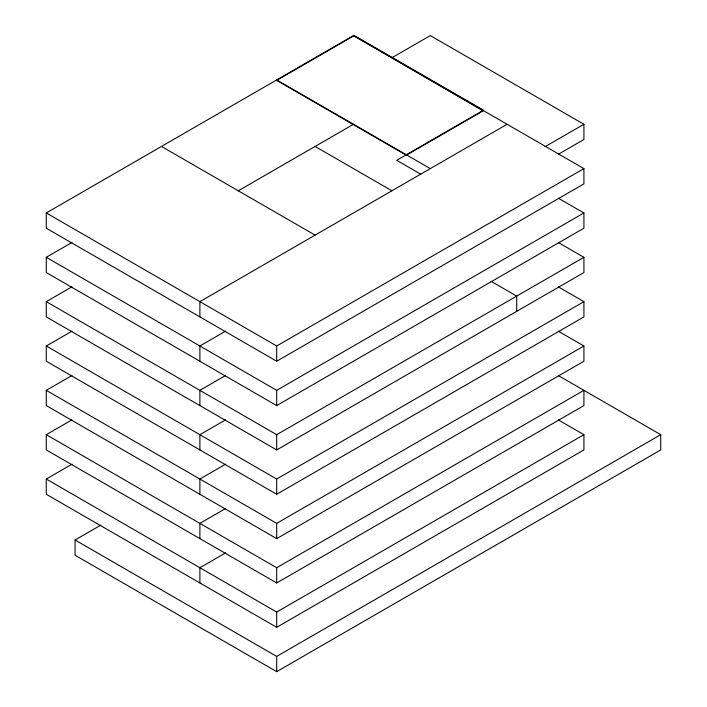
<?xml version="1.0" encoding="UTF-8"?>
<svg xmlns="http://www.w3.org/2000/svg" width="707" height="707" viewBox="0 0 707 707"><rect width="100%" height="100%" fill="white"/><g stroke="black" fill="none" stroke-linecap="round" stroke-linejoin="round"><path stroke-width="1.06" d="M483.111 110.416L483.111 110.875L353.5 35.58L583.92 168.62L583.92 183.855L276.693 361.233L46.273 228.202L46.273 212.957L353.898 35.35L483.508 110.177L396.707 160.303L420.709 174.161M430.307 168.611L276.693 79.926L276.693 80.386L353.5 36.039M558.318 198.181L583.92 212.957L583.92 228.202L276.693 405.579L46.273 272.548L46.273 257.304L71.981 242.457M392.376 57.479L430.307 35.58L583.92 124.273L583.92 139.518L558.318 154.294M558.512 242.634L583.92 257.304L583.92 272.548L276.693 449.926L46.273 316.895L46.273 301.65L71.981 286.803M238.286 190.784L353.5 124.273M558.318 286.865L583.92 301.65L583.92 316.895L276.693 494.273L46.273 361.233L46.273 345.997L71.981 331.15M276.693 80.386L406.304 155.222L483.111 110.875M558.318 331.212L583.92 345.997L583.92 361.242L276.693 538.619L46.273 405.579L46.273 390.335L71.981 375.497M507.113 124.273L199.887 301.65L199.887 316.895M46.273 434.681L276.693 567.712L583.92 390.335L583.92 405.579L276.693 582.957L46.273 449.926L46.273 434.681L71.981 419.843M225.648 331.115L199.887 345.988L199.887 361.233M545.044 146.72L583.92 124.273M558.318 419.905L583.92 434.681L583.92 449.926L276.693 627.303L46.273 494.273L46.273 479.028L71.981 464.19M225.595 375.497L199.887 390.335L199.887 405.579M46.273 212.957L276.693 345.988L583.92 168.611M225.648 419.808L199.887 434.681L199.887 449.926M46.273 257.304L276.693 390.335L583.92 212.957M558.318 375.558L660.727 434.681L660.727 449.926L276.693 671.65L75.075 555.242L75.075 540.007L100.862 525.107M225.648 464.154L199.887 479.028L199.887 494.273M46.273 301.65L276.693 434.681L583.92 257.304M225.648 508.501L199.887 523.374L199.887 538.619M46.273 345.997L276.693 479.028L583.92 301.65M225.648 552.847L199.887 567.721L199.887 582.957M46.273 390.335L276.693 523.374L583.92 345.997M46.273 479.028L276.693 612.059L583.92 434.681M75.075 540.007L276.693 656.405L660.727 434.681M315.092 146.446L391.908 190.784M491.118 281.324L516.72 296.109L516.72 311.345M161.479 146.446L315.092 235.131M406.304 154.753L406.304 155.222M276.693 345.988L276.693 361.233M276.693 390.335L276.693 405.579M276.693 434.681L276.693 449.926M276.693 479.028L276.693 494.273M276.693 523.374L276.693 538.619M276.693 567.712L276.693 582.957M276.693 612.059L276.693 627.303M276.693 656.405L276.693 671.65"/></g></svg>
